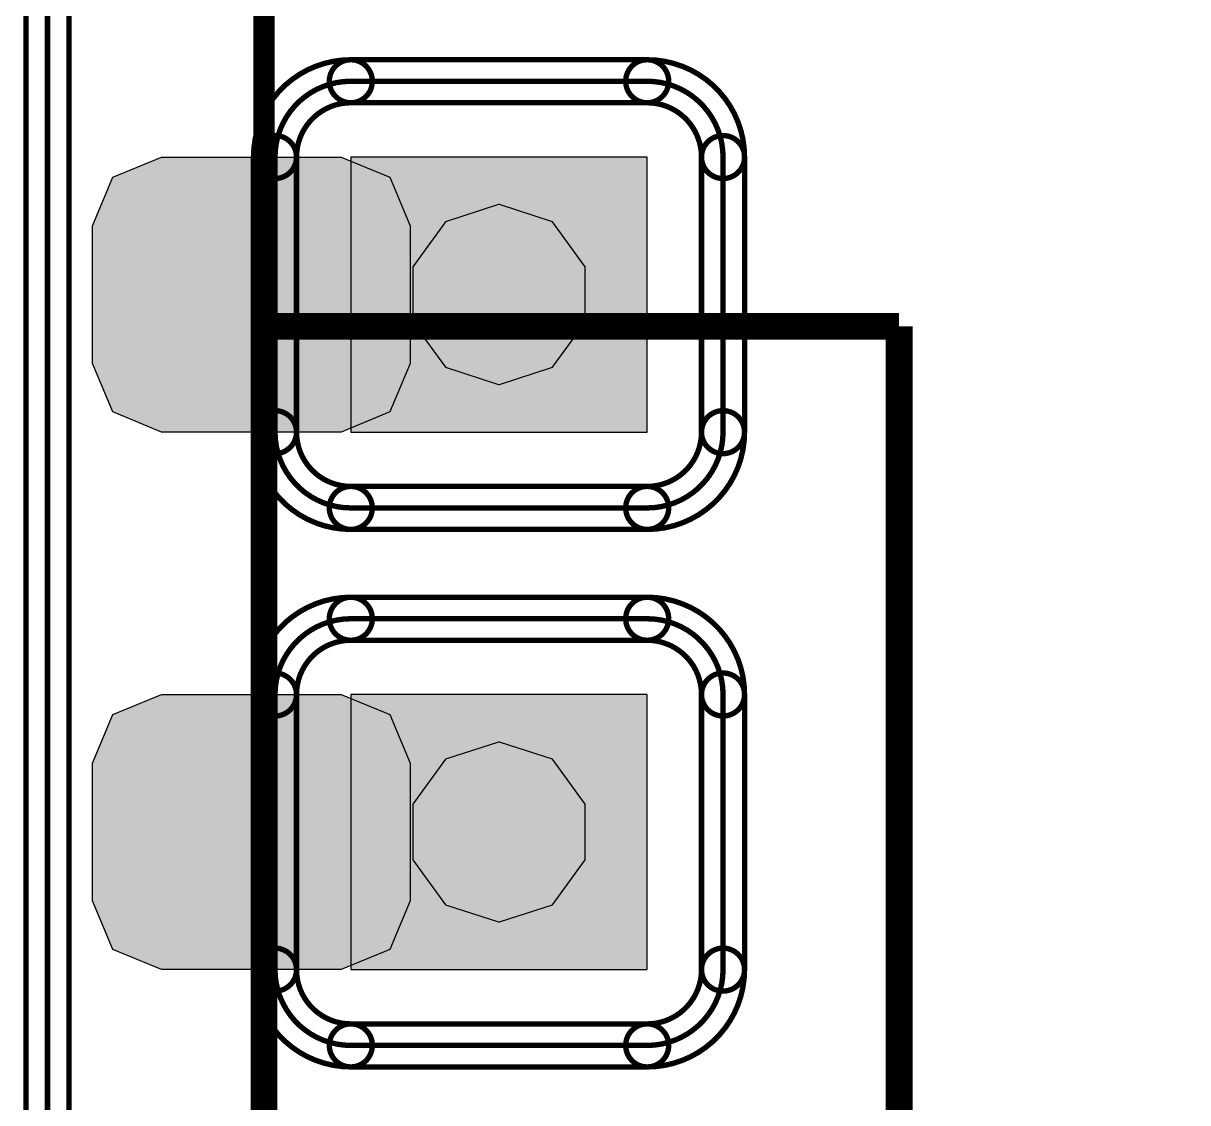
# Model space of a CAD drawing. Header units: millimetres. Extents: x -20.3 to 71.3, y -20.5 to 20.3.
# Drawn here: x 18.96 to 24.46, y -11.31 to -6.21 of the extents above; entities that cross this region are included whole.
import ezdxf

# ---------------------------------------------------------------- set-up
doc = ezdxf.new("R2010")
doc.units = ezdxf.units.MM
for name, color, linetype, true_color in [('Bottom Layer', 7, 'Continuous', 0x0000ff), ('Hole Layer', 7, 'Continuous', 0x222222), ('Top Layer', 7, 'Continuous', 0xff0000), ('Top Silkscreen Layer', 7, 'Continuous', 0xffcc00)]:
    doc.layers.add(name, color=color, linetype=linetype, true_color=true_color)

msp = doc.modelspace()

# ---------------------------------------------------------------- hatches: boundary and pattern name
at = {"layer": 'Bottom Layer'}
for points in [[(20.509, -6.843), (20.509, -8.143), (21.909, -8.143), (21.909, -6.843)], [(20.509, -9.383), (20.509, -10.683), (21.909, -10.683), (21.909, -9.383)]]:
    msp.add_hatch(color=256, dxfattribs=at).paths.add_polyline_path(points)
at = {"layer": 'Hole Layer'}
for points in [[(21.2065, -7.068), (20.9567, -7.1492), (20.8023, -7.3617), (20.8023, -7.6243), (20.9567, -7.8368), (21.2065, -7.918), (21.2116, -7.918), (21.4614, -7.8368), (21.6158, -7.6243), (21.6158, -7.3617), (21.4614, -7.1492), (21.2116, -7.068)], [(21.2065, -9.608), (20.9567, -9.6892), (20.8023, -9.9017), (20.8023, -10.1644), (20.9567, -10.3768), (21.2065, -10.458), (21.2116, -10.458), (21.4614, -10.3768), (21.6158, -10.1644), (21.6158, -9.9017), (21.4614, -9.6892), (21.2116, -9.608)]]:
    msp.add_hatch(color=256, dxfattribs=at).paths.add_polyline_path(points)
at = {"layer": 'Top Layer'}
for points in [[(19.2891, -7.168), (19.3842, -6.9382), (19.614, -6.843), (20.464, -6.843), (20.6939, -6.9382), (20.7891, -7.168), (20.7891, -7.818), (20.6939, -8.0478), (20.464, -8.143), (19.614, -8.143), (19.3842, -8.0478), (19.2891, -7.818)], [(20.509, -6.843), (20.509, -8.143), (21.909, -8.143), (21.909, -6.843)], [(19.2891, -9.708), (19.3842, -9.4782), (19.614, -9.383), (20.464, -9.383), (20.6939, -9.4782), (20.7891, -9.708), (20.7891, -10.358), (20.6939, -10.5878), (20.464, -10.683), (19.614, -10.683), (19.3842, -10.5878), (19.2891, -10.358)], [(20.509, -9.383), (20.509, -10.683), (21.909, -10.683), (21.909, -9.383)]]:
    msp.add_hatch(color=256, dxfattribs=at).paths.add_polyline_path(points)

# ---------------------------------------------------------------- linework, layer by layer
at = {"layer": 'Bottom Layer', "const_width": 0.0254}
for points in [[(19.1778, -17.0389, -1), (18.9746, -17.0389), (18.9746, 16.2449, -1), (19.1778, 16.2449)], [(20.0493, -6.843, -0.414214), (20.509, -6.3833, -1), (20.509, -6.5865, 0.414214), (20.2525, -6.843, -1)], [(20.509, -6.5865, -1), (20.509, -6.3833), (21.909, -6.3833, -1), (21.909, -6.5865)], [(20.509, -6.5865, -1), (20.509, -6.3833), (20.509, -6.3833, -1), (20.509, -6.5865)], [(21.909, -6.3833, -0.414214), (22.3688, -6.843, -1), (22.1656, -6.843, 0.414214), (21.909, -6.5865, -1)], [(21.909, -6.5865, -1), (21.909, -6.3833), (21.909, -6.3833, -1), (21.909, -6.5865)], [(20.1509, -8.143, 0.414214), (20.509, -8.5012), (21.909, -8.5012), (21.909, -8.5012, 0.414214), (22.2672, -8.143), (22.2672, -6.843, 0.414214), (21.909, -6.4849), (21.909, -6.4849), (20.509, -6.4849), (20.509, -6.4849, 0.414214), (20.1509, -6.843)], [(20.0493, -6.843, -1), (20.2525, -6.843), (20.2525, -8.143, -1), (20.0493, -8.143)], [(22.3688, -8.143, -1), (22.1656, -8.143), (22.1656, -6.843, -1), (22.3688, -6.843)], [(20.509, -8.6028, -0.414214), (20.0493, -8.143, -1), (20.2525, -8.143, 0.414214), (20.509, -8.3996, -1)], [(22.3688, -8.143, -0.414214), (21.909, -8.6028, -1), (21.909, -8.3996, 0.414214), (22.1656, -8.143, -1)], [(20.509, -8.6028, -1), (20.509, -8.3996), (21.909, -8.3996, -1), (21.909, -8.6028)], [(21.909, -8.6028, -1), (21.909, -8.3996), (21.909, -8.3996, -1), (21.909, -8.6028)], [(20.0493, -9.383, -0.414214), (20.509, -8.9233, -1), (20.509, -9.1265, 0.414214), (20.2525, -9.383, -1)], [(20.509, -9.1265, -1), (20.509, -8.9233), (21.909, -8.9233, -1), (21.909, -9.1265)], [(20.509, -9.1265, -1), (20.509, -8.9233), (20.509, -8.9233, -1), (20.509, -9.1265)], [(21.909, -8.9233, -0.414214), (22.3688, -9.383, -1), (22.1656, -9.383, 0.414214), (21.909, -9.1265, -1)], [(20.1509, -10.683, 0.414214), (20.509, -11.0412), (21.909, -11.0412), (21.909, -11.0412, 0.414214), (22.2672, -10.683), (22.2672, -9.383, 0.414214), (21.909, -9.0249), (20.509, -9.0249), (20.509, -9.0249, 0.414214), (20.1509, -9.383)], [(20.0493, -9.383, -1), (20.2525, -9.383), (20.2525, -10.683, -1), (20.0493, -10.683)], [(22.3688, -10.683, -1), (22.1656, -10.683), (22.1656, -9.383, -1), (22.3688, -9.383)], [(20.509, -11.1428, -0.414214), (20.0493, -10.683, -1), (20.2525, -10.683, 0.414214), (20.509, -10.9396, -1)], [(22.3688, -10.683, -0.414214), (21.909, -11.1428, -1), (21.909, -10.9396, 0.414214), (22.1656, -10.683, -1)], [(20.509, -11.1428, -1), (20.509, -10.9396), (21.909, -10.9396, -1), (21.909, -11.1428)], [(21.909, -11.1428, -1), (21.909, -10.9396), (21.909, -10.9396, -1), (21.909, -11.1428)]]:
    msp.add_lwpolyline(points, format="xyb", close=True, dxfattribs=at)
msp.add_lwpolyline([(19.0762, -17.0389), (19.0762, 16.2449), (40.3599, 16.2449), (40.3599, -17.0389)], close=True, dxfattribs=at)
at = {"layer": 'Bottom Layer'}
for points in [[(20.509, -6.843), (20.509, -8.143), (21.909, -8.143), (21.909, -6.843)], [(20.509, -9.383), (20.509, -10.683), (21.909, -10.683), (21.909, -9.383)]]:
    msp.add_lwpolyline(points, close=True, dxfattribs=at)
at = {"layer": 'Hole Layer'}
for points in [[(21.2065, -7.068), (20.9567, -7.1492), (20.8023, -7.3617), (20.8023, -7.6243), (20.9567, -7.8368), (21.2065, -7.918), (21.2116, -7.918), (21.4614, -7.8368), (21.6158, -7.6243), (21.6158, -7.3617), (21.4614, -7.1492), (21.2116, -7.068)], [(21.2065, -9.608), (20.9567, -9.6892), (20.8023, -9.9017), (20.8023, -10.1644), (20.9567, -10.3768), (21.2065, -10.458), (21.2116, -10.458), (21.4614, -10.3768), (21.6158, -10.1644), (21.6158, -9.9017), (21.4614, -9.6892), (21.2116, -9.608)]]:
    msp.add_lwpolyline(points, close=True, dxfattribs=at)
at = {"layer": 'Top Layer'}
for points in [[(19.2891, -7.168), (19.3842, -6.9382), (19.614, -6.843), (20.464, -6.843), (20.6939, -6.9382), (20.7891, -7.168), (20.7891, -7.818), (20.6939, -8.0478), (20.464, -8.143), (19.614, -8.143), (19.3842, -8.0478), (19.2891, -7.818)], [(20.509, -6.843), (20.509, -8.143), (21.909, -8.143), (21.909, -6.843)], [(19.2891, -9.708), (19.3842, -9.4782), (19.614, -9.383), (20.464, -9.383), (20.6939, -9.4782), (20.7891, -9.708), (20.7891, -10.358), (20.6939, -10.5878), (20.464, -10.683), (19.614, -10.683), (19.3842, -10.5878), (19.2891, -10.358)], [(20.509, -9.383), (20.509, -10.683), (21.909, -10.683), (21.909, -9.383)]]:
    msp.add_lwpolyline(points, close=True, dxfattribs=at)
at = {"layer": 'Top Silkscreen Layer'}
for points, const_width in [([(20.099, 14.857), (20.099, -17.143)], 0.1), ([(20.099, 14.857), (20.099, -17.143)], 0.1), ([(23.0991, -7.643), (20.099, -7.643)], 0.127), ([(20.099, -7.643), (20.0991, -17.643)], 0.127), ([(23.0991, -7.643), (20.099, -7.643)], 0.127), ([(20.099, -7.643), (20.0991, -17.643)], 0.127), ([(23.0991, -17.643), (23.0991, -7.643)], 0.127), ([(23.0991, -17.643), (23.0991, -7.643)], 0.127)]:
    msp.add_lwpolyline(points, dxfattribs=dict(at, const_width=const_width))

doc.saveas('drawing.dxf')
